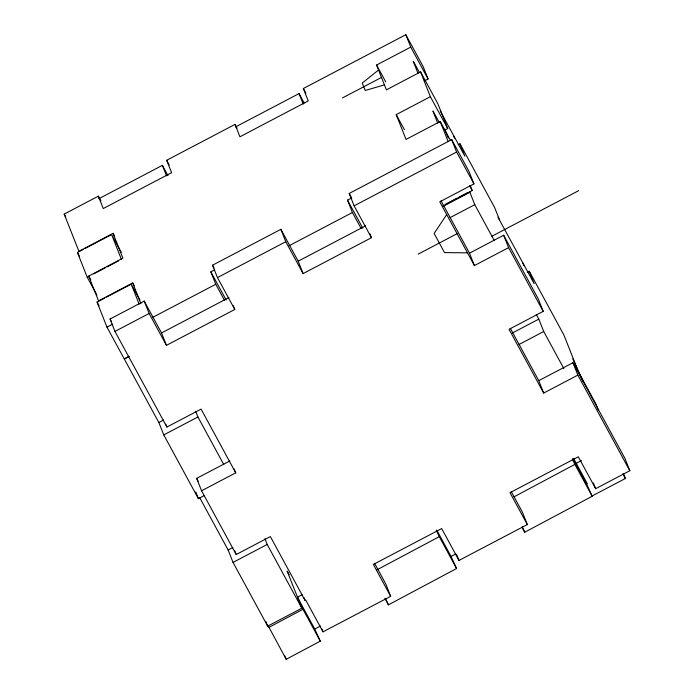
<?xml version="1.0" encoding="UTF-8"?>
<svg xmlns="http://www.w3.org/2000/svg" width="694" height="694" viewBox="0 0 694 694"><rect width="100%" height="100%" fill="white"/><g stroke="black" fill="none" stroke-linecap="round" stroke-linejoin="round"><path stroke-width="1.04" d="M446.693 214.585L434.132 233.47L444.524 252.59L467.478 252.833M378.542 69.999L362.259 83.037L365.209 90.48L384.433 84.876M267.988 625.468L286.206 659.3L320.281 641.143L302.957 609.271L297.457 597.196L302.185 594.671M268.882 627.428L302.957 609.271M376.781 569.939L439.259 536.662L436.292 530.155M514.054 496.809L574.866 464.407L572.333 458.838M320.281 641.143L314.772 629.059L320.454 626.04M384.858 598.28L388.423 604.838L456.574 568.533L451.074 556.449L455.802 553.925M522.174 527.535L524.725 532.229L592.19 496.279L586.69 484.204L587.367 483.839L573.617 458.526M114.605 236.168L113.079 233.349L78.908 251.289L64.186 214.099L98.348 196.159L100.899 200.844M98.348 196.159L103.259 208.556L171.592 172.676L166.681 160.279L235.006 124.4L237.044 128.147M235.006 124.4L239.916 136.796L308.249 100.916L303.339 88.52L405.834 34.7L423.158 66.572L428.068 78.969L424.268 80.964M98.791 198.736L162.379 165.354L167.983 175.66M235.448 126.976L299.036 93.595L304.128 102.964M444.854 130.056L447.699 128.564L437.879 103.77L420.564 71.898L386.393 89.838L376.582 65.036L410.744 47.097L405.834 34.7M342.541 97.889L381.483 77.433M96.926 295.123L87.253 277.305L77.433 252.512L83.124 249.519M85.024 248.521L110.65 235.066M134.237 285.755L132.71 282.944L98.548 300.884L88.728 276.091L122.89 258.151L113.079 233.349M450.389 140.24L440.196 121.485L406.033 139.425L396.213 114.631L430.375 96.692L420.564 71.898M87.253 277.305L89.144 276.316M93.89 273.818L105.28 267.841M107.18 266.843L118.57 260.866M204.097 495.672L198.397 498.656L163.758 434.912L158.848 422.516L106.98 327.152L97.065 302.107L104.664 298.116M106.555 297.119L131.235 284.167L139.164 304.198M374.543 563.302L385.751 583.923L390.661 596.32L323.014 631.844L305.69 599.972L305.013 600.327L270.365 536.583L236.203 554.523L201.564 490.779L235.726 472.84L201.087 409.096L166.916 427.036L114.961 331.42L110.051 319.023L144.213 301.083L161.537 332.955L166.447 345.352L234.772 309.472L233.262 305.655M234.772 309.472L217.456 277.6L212.546 265.203L280.87 229.324L298.194 261.196L303.104 273.592L371.437 237.712L369.919 233.904M371.437 237.712L354.113 205.84L349.203 193.444L451.699 139.624L469.023 171.496L473.933 183.893L439.762 201.833L474.41 265.576L508.572 247.637L503.662 235.24L469.5 253.18L474.41 265.576M224.431 300.198L215.765 284.262L210.855 271.866L214.654 269.871M361.088 228.439L352.431 212.503L347.521 200.106L351.311 198.111M106.98 327.152L112.68 324.159M458.083 144.786L459.983 143.788L494.622 207.532L499.533 219.929M114.961 331.42L149.123 313.48L144.213 301.083M217.456 277.6L285.781 241.72L280.87 229.324M354.113 205.84L456.609 152.021L451.699 139.624M152.888 317.279L215.765 284.262M288.843 245.893L352.431 212.503M161.537 332.955L228.916 297.57M298.194 261.196L365.573 225.819M128.954 356.282L124.304 359.024L129.049 356.534M445.8 204.088L457.181 198.111M459.081 197.113L467.626 192.628M442.824 206.005L472.241 190.555L470.254 185.532M443.293 206.222L469.864 192.273L469.526 191.631M450.102 217.621L474.774 204.669L469.864 192.273M418.135 254.16L457.086 233.704M491.925 236.22L578.701 190.65M158.848 422.516L163.593 420.026M163.758 434.912L197.92 416.973L195.656 411.256M527.371 272.274L529.27 271.276L563.91 335.02L578.631 372.218L595.955 404.09L598.315 410.041M201.564 490.779L196.654 478.383L229.87 460.937M503.662 235.24L538.301 298.984L543.211 311.38L509.049 329.32L543.688 393.064L577.85 375.124L572.949 362.728L538.778 380.668L543.688 393.064M512.233 333.068L538.804 319.119L536.219 314.365M519.043 344.476L543.714 331.515L538.804 319.119M289.155 574.762L287.116 571.015L301.847 608.204L267.684 626.144L233.037 562.4L228.135 550.004L232.88 547.514M233.037 562.4L267.207 544.46L264.943 538.744M574.875 464.052L581.52 460.556M390.661 596.32L373.337 564.448L441.67 528.568L458.994 560.44L527.319 524.56L522.409 512.163L511.209 491.543M527.319 524.56L510.003 492.688L578.328 456.808L595.652 488.68L629.814 470.74L624.912 458.344L572.949 362.728M591.245 496.418L625.407 478.478L623.446 473.516M410.744 47.097L428.068 78.969M413.85 62.2L419.454 72.514M440.196 110.919L464.893 156.185L459.983 143.788M497.962 217.205L534.172 283.673L529.27 271.276M430.375 96.692L447.699 128.564M456.609 152.021L473.933 183.893M508.572 247.637L543.211 311.38M577.85 375.124L629.814 470.74M433.073 111.101L439.189 122.352M469.699 185.871L472.241 190.555M622.865 473.794L625.407 478.478M474.774 204.669L494.232 240.462M543.714 331.515L563.875 368.618M376.582 65.036L385.751 81.909M396.213 114.631L404.368 129.631M441.063 200.852L469.5 253.18M510.342 328.34L538.778 380.668M572.932 458.89L586.69 484.204M574.866 464.407L592.19 496.279M303.339 88.52L305.889 93.204M349.203 193.444L351.754 198.128M347.521 200.106L362.806 228.231M285.781 241.72L303.104 273.592M436.804 530.199L451.074 556.449M439.259 536.662L456.574 568.533M166.681 160.279L169.223 164.964M212.546 265.203L214.073 268.014M210.855 271.866L226.14 299.982M121.277 252.382L111.595 234.572L121.415 259.365M149.123 313.48L166.447 345.352M132.25 286.041L139.893 300.103M297.457 597.196L314.772 629.059M197.92 416.973L223.772 464.546M267.207 544.46L301.847 608.204M64.186 214.099L65.713 216.91M77.433 252.512L79.472 256.26M88.728 276.091L90.767 279.838M110.051 319.023L111.595 321.86M196.654 478.383L198.206 481.237M97.065 302.107L99.103 305.854M199.698 497.676L228.135 550.004M572.793 358.893L583.064 381.422M522.183 526.651L524.725 532.229M385.89 599.26L388.423 604.838M284.419 655.379L286.206 659.3M522.782 262.879L523.909 265.733M593.387 482.963L595.652 488.68M453.494 135.391L454.631 138.253M444.785 129.145L448.315 138.071M440.196 121.485L448.159 141.593M413.225 61.324L417.988 73.347M432.961 111.161L437.671 123.064M299.036 93.595L303.191 104.083M456.721 554.723L458.994 560.44M162.379 165.354L166.525 175.842M321.877 628.981L323.014 631.844M303.877 597.465L305.013 600.327M234.216 469.023L235.726 472.84M132.71 282.944L140.96 303.772M265.793 621.382L267.684 626.144M234.693 550.706L236.203 554.523M195.751 491.985L198.397 498.656M165.788 424.173L166.916 427.036"/></g></svg>
